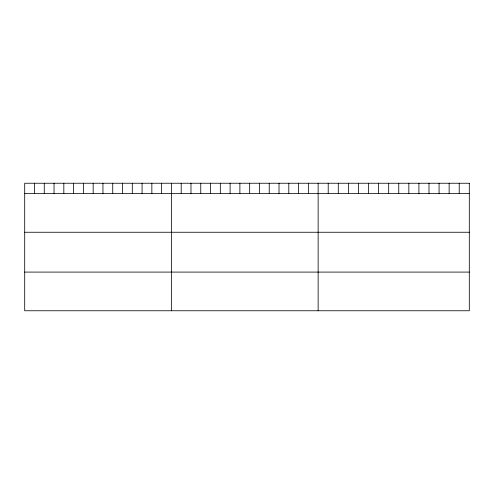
<?xml version="1.0" encoding="UTF-8"?>
<svg xmlns="http://www.w3.org/2000/svg" width="494" height="494" viewBox="0 0 494 494"><rect width="100%" height="100%" fill="white"/><g stroke="black" fill="none" stroke-linecap="round" stroke-linejoin="round"><path stroke-width="0.74" d="M24.7 193.592L469.3 193.592M24.7 232.254L469.3 232.254M24.7 272.089L469.3 272.089M459.222 183.243L459.222 193.592M449.145 183.243L449.145 193.592M439.067 183.243L439.067 193.592M428.99 183.243L428.99 193.592M418.912 183.243L418.912 193.592M408.834 183.243L408.834 193.592M398.757 183.243L398.757 193.592M388.679 183.243L388.679 193.592M378.602 183.243L378.602 193.592M368.524 183.243L368.524 193.592M358.446 183.243L358.446 193.592M348.369 183.243L348.369 193.592M338.291 183.243L338.291 193.592M328.214 183.243L328.214 193.592M318.136 183.243L318.136 310.757M308.355 183.243L308.355 193.592M298.574 183.243L298.574 193.592M288.792 183.243L288.792 193.592M279.011 183.243L279.011 193.592M269.23 183.243L269.23 193.592M259.449 183.243L259.449 193.592M249.668 183.243L249.668 193.592M239.886 183.243L239.886 193.592M230.105 183.243L230.105 193.592M220.324 183.243L220.324 193.592M210.543 183.243L210.543 193.592M200.762 183.243L200.762 193.592M190.98 183.243L190.98 193.592M181.199 183.243L181.199 193.592M171.418 183.243L171.418 310.757M161.637 183.243L161.637 193.592M151.856 183.243L151.856 193.592M142.074 183.243L142.074 193.592M132.293 183.243L132.293 193.592M122.512 183.243L122.512 193.592M112.731 183.243L112.731 193.592M102.95 183.243L102.95 193.592M93.168 183.243L93.168 193.592M83.387 183.243L83.387 193.592M73.606 183.243L73.606 193.592M63.825 183.243L63.825 193.592M54.044 183.243L54.044 193.592M44.262 183.243L44.262 193.592M34.481 183.243L34.481 193.592M469.3 183.243L24.7 183.243L24.7 310.757L469.3 310.757L469.3 183.243"/></g></svg>
